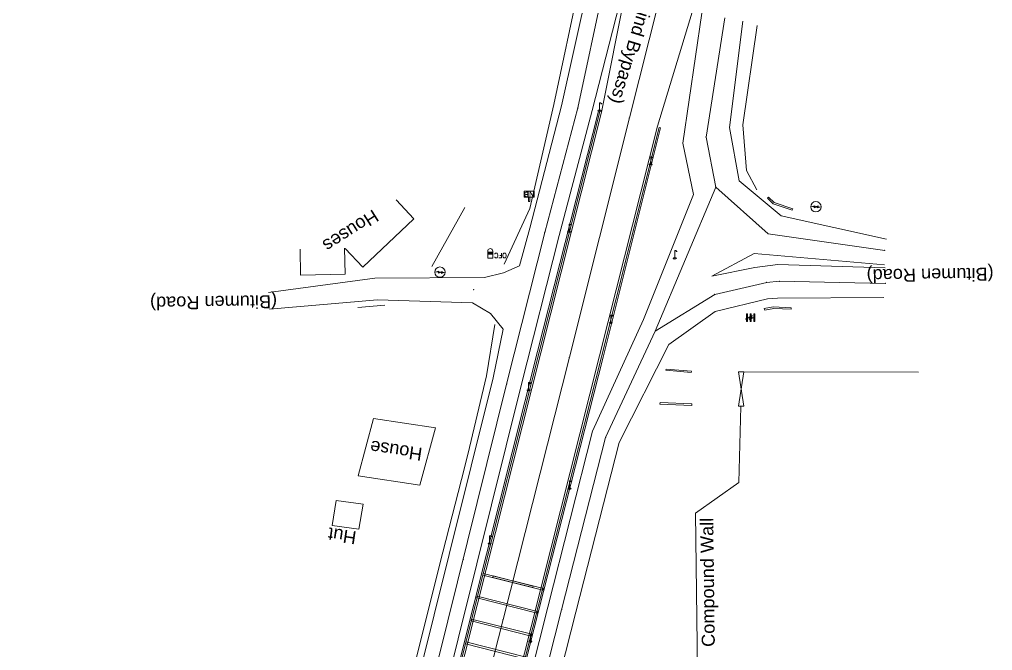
# Model space of a CAD drawing. Header units: metres. Extents: x 628572 to 650094, y 3375792 to 3391117.
# Drawn here: x 633470.6 to 633657.9, y 3388223.8 to 3388345.2 of the extents above; entities that cross this region are included whole.
import ezdxf
from ezdxf.enums import TextEntityAlignment as Align

# ---------------------------------------------------------------- set-up
doc = ezdxf.new("R2010")
doc.units = ezdxf.units.M
doc.header["$MEASUREMENT"] = 0
for name, color, linetype, lineweight in [('Bridge Parapet', 7, 'Continuous', 0), ('Compound Wall', 251, 'Continuous', 0), ('Culvert Parapet', 7, 'Continuous', 0), ('Electric Pole', 251, 'Continuous', 0), ('Gate', 251, 'Continuous', 0), ('Grill', 251, 'Continuous', 0), ('Hut', 251, 'Continuous', 0), ('Lamp_Post', 7, 'Continuous', 0), ('Name Board', 251, 'Continuous', 0), ('Ofc Pillar', 7, 'Continuous', 0), ('Piers_Abutment', 7, 'Continuous', 0), ('Residential Building Pucca', 251, 'Continuous', 0), ('Residential Building Semipucca', 251, 'Continuous', 0), ('Subroad Centre', 34, 'Continuous', 0), ('Subroad Edge', 34, 'Continuous', 0), ('Text', 251, 'Continuous', 0), ('Transformer', 251, 'Continuous', 0)]:
    doc.layers.add(name, color=color, linetype=linetype, lineweight=lineweight)
doc.styles.add('NB', font='swissbo.ttf', dxfattribs={"height": 1.5})
doc.styles.add('notes', font='romans.shx', dxfattribs={"height": 2})
doc.styles.get("Standard").update_dxf_attribs({"font": 'arial.ttf'})
doc.styles.add('Text', font='arial.ttf', dxfattribs={"height": 2})

# ---------------------------------------------------------------- blocks, each defined once
blk = doc.blocks.new('GT')
at = {"layer": 'Gate'}
for p, q in [((-0.5, -0.5), (-0.5, 0.5)), ((-0.5, 0.5), (0.5, -0.5)), ((0.5, 0.5), (0.5, -0.5))]:
    blk.add_line(p, q, dxfattribs=at)
at = {"layer": 'Gate', "flags": 128}
blk.add_lwpolyline([(0.5, 0.5), (-0.5, -0.5)], dxfattribs=at)
blk = doc.blocks.new('EP')
blk.add_hatch(color=8).paths.add_polyline_path([(0.31, -0.24), (0.31, 0), (-0.31, -0.19), (-0.31, 0.07), (-0.93, -0.01), (-0.21, 0.16), (-0.21, -0.05), (0.43, 0.15), (0.41, -0.1), (0.94, -0.01)])
at = {"color": 8}
for p, q in [((-0.93, -0.01), (-0.21, 0.16)), ((-0.31, 0.07), (-0.93, -0.01)), ((-0.31, -0.19), (-0.31, 0.07)), ((0.31, 0), (-0.31, -0.19)), ((-0.21, 0.16), (-0.21, -0.05)), ((-0.21, -0.05), (0.43, 0.15)), ((0.31, -0.24), (0.31, 0)), ((0.43, 0.15), (0.41, -0.1)), ((0.94, -0.01), (0.31, -0.24)), ((0.41, -0.1), (0.94, -0.01))]:
    blk.add_line(p, q, dxfattribs=at)
blk.add_circle((0, 0), 1, dxfattribs=at)
blk = doc.blocks.new('LP')
at = {"flags": 128}
for points in [[(0, 0), (0, 1.5)], [(0.25, 1.35), (0.44, 1.35)]]:
    blk.add_lwpolyline(points, dxfattribs=at)
for centre, radius, start, end in [((0.07, 0.99), 0.519, 57.6425, 97.3165), ((0.34, 1.33), 0.094, 11.7012, 168.0476)]:
    blk.add_arc(centre, radius, start, end)
at = {"extrusion": (0, 0, -1)}
blk.add_ellipse((0, 0.01), major_axis=(0.308, 0), ratio=0.400495, dxfattribs=at)
blk.add_ellipse((0.35, 1.36), major_axis=(0.0017, 0.0438), ratio=0.461056, start_param=1.74022, end_param=4.575836)
blk = doc.blocks.new('NB')
for p, q in [((-0.98, 0.82), (-0.98, 1.98)), ((-0.98, 1.98), (0.98, 1.98)), ((0.98, 1.98), (0.98, 0.82)), ((-0.98, 0.82), (0.98, 0.82)), ((-0.13, 0.82), (-0.13, 0)), ((-0.13, 0), (0.13, 0)), ((0.13, 0.82), (0.13, 0))]:
    blk.add_line(p, q)
at = {"style": 'NB', "width": 1.025371}
blk.add_text('NB', height=0.988, rotation=180, dxfattribs=at).set_placement((-0.02, 1.38), align=Align.MIDDLE_CENTER)
blk = doc.blocks.new('OFC')
at = {"ltscale": 5}
for p, q in [((-0.46, 0), (-0.46, 1.23)), ((-0.46, 0), (0.46, 0)), ((0.46, 0), (0.46, 1.23))]:
    blk.add_line(p, q, dxfattribs=at)
at = {"extrusion": (-1, -8.21066e-11, 0), "elevation": 0.34, "flags": 128}
blk.add_lwpolyline([(-1.13, 1.23), (-1.13, 0), (-0.77, 0), (-0.77, 1.23), (-1.13, 1.23)], close=True, dxfattribs=at)
at = {"extrusion": (-2.00765e-10, 1, 0), "elevation": 1.13, "flags": 128}
blk.add_lwpolyline([(-0.38, 1.23), (-0.38, 0), (0.34, 0), (0.34, 1.23), (-0.38, 1.23)], close=True, dxfattribs=at)
at = {"flags": 128}
blk.add_lwpolyline([(0.38, 1.13), (0.38, 0.77), (-0.34, 0.77), (-0.34, 1.13), (0.38, 1.13)], close=True, dxfattribs=at)
at = {"elevation": 1.23, "flags": 128}
blk.add_lwpolyline([(0.38, 0.77), (0.38, 1.13), (-0.34, 1.13), (-0.34, 0.77), (0.38, 0.77)], close=True, dxfattribs=at)
at = {"extrusion": (-8.0306e-11, -1, 0), "elevation": -0.77, "flags": 128}
blk.add_lwpolyline([(-0.34, 1.23), (-0.34, 0), (0.38, 0), (0.38, 1.23), (-0.34, 1.23)], close=True, dxfattribs=at)
at = {"extrusion": (1, -3.28427e-10, 0), "elevation": 0.38, "flags": 128}
blk.add_lwpolyline([(0.77, 1.23), (0.77, 0), (1.13, 0), (1.13, 1.23), (0.77, 1.23)], close=True, dxfattribs=at)
at = {"ltscale": 5}
blk.add_arc((0, 1.36), 0.48, 343.8979, 196.1021, dxfattribs=at)
at = {"ltscale": 5, "style": 'notes'}
blk.add_text('OFC', height=0.246, rotation=0, dxfattribs=at).set_placement((-0.33, 0.84))
at = {"style": 'notes'}
blk.add_text('OFC', height=0.937, rotation=180, dxfattribs=at).set_placement((3.18, 0.99, -359.18))
blk = doc.blocks.new('TRF')
blk.add_hatch(color=256).paths.add_polyline_path([(-0.18, -0.39), (0.02, 0.04), (-0.98, -0.29), (0.38, 0.42), (0.22, -0.04), (0.98, 0.09)])
for p, q in [((-0.69, 0.72), (-0.69, -0.72)), ((-0.52, 0.72), (-0.69, 0.72)), ((-0.52, -0.72), (-0.52, 0.72)), ((0, 0.72), (0, -0.72)), ((0.17, 0.72), (0, 0.72)), ((0.17, -0.72), (0.17, 0.72)), ((0.7, 0.72), (0.7, -0.72)), ((0.87, 0.72), (0.7, 0.72)), ((0.87, -0.72), (0.87, 0.72)), ((-0.69, -0.72), (-0.52, -0.72)), ((0, -0.72), (0.17, -0.72)), ((0.7, -0.72), (0.87, -0.72))]:
    blk.add_line(p, q)
at = {"flags": 128}
blk.add_lwpolyline([(0.22, -0.04), (0.38, 0.42), (-0.98, -0.29), (0.02, 0.04), (-0.18, -0.39), (0.98, 0.09), (0.22, -0.04)], close=True, dxfattribs=at)

msp = doc.modelspace()

# ---------------------------------------------------------------- linework, layer by layer
at = {"layer": 'Bridge Parapet', "flags": 128}
for points in [[(633494.008, 3387977.0023), (633510.7045, 3388043.7049), (633519.1391, 3388075.7197), (633534.0707, 3388136.0056), (633546.3426, 3388184.9469), (633558.3974, 3388232.6781), (633570.6413, 3388281.1624), (633582.3289, 3388327.4457), (633582.1079, 3388327.4918), (633570.3504, 3388281.2824), (633558.0854, 3388232.6592), (633546.1026, 3388184.8959), (633533.7307, 3388136.0457), (633522.329, 3388089.3873), (633519.7365, 3388078.6746), (633519.0071, 3388075.9338), (633510.5455, 3388043.721), (633479.7156, 3387918.3144)], [(633521.3285, 3388036.7084), (633529.8433, 3388070.3382), (633533.9877, 3388087.1526), (633545.6663, 3388133.596), (633558.0573, 3388182.7642), (633569.4548, 3388228.1836), (633582.6762, 3388280.2627), (633593.7715, 3388324.3931), (633593.9985, 3388324.3221), (633582.9812, 3388280.2236), (633569.7328, 3388228.0925), (633545.9003, 3388133.6159), (633534.2627, 3388087.0596), (633530.0923, 3388070.2642), (633521.5215, 3388036.6074)]]:
    msp.add_lwpolyline(points, dxfattribs=at)
at = {"layer": 'Compound Wall', "flags": 128}
for points in [[(633549.9977, 3388297.6103), (633556.3353, 3388309.0114)], [(633535.7786, 3388289.7294), (633540.9726, 3388290.1886)], [(633643.6708, 3388277.292), (633609.5578, 3388277.4088)], [(633609.4639, 3388270.7339), (633609.0588, 3388256.1079), (633600.7589, 3388250.1801), (633601.1979, 3388214.839)]]:
    msp.add_lwpolyline(points, dxfattribs=at)
at = {"layer": 'Culvert Parapet', "flags": 128}
for points in [[(633619.3302, 3388308.4535), (633615.7104, 3388309.698), (633614.6096, 3388310.7651), (633614.8076, 3388310.9831), (633615.8884, 3388309.9499), (633619.4743, 3388308.7414), (633619.3302, 3388308.4535)], [(633595.0668, 3388277.6809), (633599.9328, 3388277.2812), (633599.9998, 3388277.5142), (633595.1339, 3388277.9139), (633595.0668, 3388277.6809)], [(633593.9069, 3388271.1501), (633593.94, 3388271.4861), (633600.0599, 3388271.2192), (633600.0269, 3388270.8831), (633593.9069, 3388271.1501)]]:
    msp.add_lwpolyline(points, close=True, dxfattribs=at)
msp.add_lwpolyline([(633619.1295, 3388289.4025), (633619.1576, 3388289.6965), (633615.7116, 3388289.907), (633613.9725, 3388289.5682), (633614.0795, 3388289.2382), (633615.7975, 3388289.564), (633619.1295, 3388289.4025)], dxfattribs=at)
at = {"layer": 'Grill', "flags": 128}
for points in [[(633563.9207, 3388298.0594), (633568.8683, 3388308.7866), (633573.4851, 3388328.83), (633578.4064, 3388352.0463)], [(633612.5478, 3388312.3654), (633610.5963, 3388316.1017), (633609.8436, 3388324.8938), (633612.6183, 3388344.0094)], [(633562.1331, 3388286.4926), (633560.5067, 3388276.6158), (633557.2847, 3388262.8043), (633556.2902, 3388258.9474), (633552.0949, 3388242.716), (633537.6306, 3388184.8751), (633524.0561, 3388132.143), (633518.7511, 3388111.4078), (633518.1442, 3388104.8979), (633523.6452, 3388098.0501)]]:
    msp.add_lwpolyline(points, dxfattribs=at)
at = {"layer": 'Hut', "flags": 128}
msp.add_lwpolyline([(633530.8406, 3388247.8421), (633535.9875, 3388247.1473), (633536.7822, 3388251.9292), (633531.6126, 3388252.627), (633530.8406, 3388247.8421)], close=True, dxfattribs=at)
at = {"layer": 'Piers_Abutment', "flags": 128}
for points in [[(633559.7952, 3388238.2739), (633571.3738, 3388235.3653), (633571.4679, 3388235.7023), (633559.8892, 3388238.6109), (633559.7952, 3388238.2739)], [(633561.7822, 3388238.1117), (633561.7202, 3388237.8417), (633569.4489, 3388235.9046), (633569.5109, 3388236.1746), (633561.7822, 3388238.1117)], [(633558.6636, 3388233.8911), (633570.2602, 3388230.9634), (633570.3502, 3388231.3044), (633558.7536, 3388234.2321), (633558.6636, 3388233.8911)], [(633557.559, 3388229.4753), (633569.1496, 3388226.5546), (633569.2336, 3388226.8926), (633557.643, 3388229.8133), (633557.559, 3388229.4753)], [(633556.4593, 3388225.0914), (633568.0529, 3388222.1438), (633568.138, 3388222.4788), (633556.5444, 3388225.4264), (633556.4593, 3388225.0914)]]:
    msp.add_lwpolyline(points, close=True, dxfattribs=at)
at = {"layer": 'Residential Building Pucca', "flags": 128}
msp.add_lwpolyline([(633533.2148, 3388301.1702), (633533.3365, 3388296.1717), (633524.7614, 3388295.9629), (633524.6397, 3388300.9615)], dxfattribs=at)
msp.add_lwpolyline([(633535.8029, 3388257.3564), (633547.7067, 3388255.5877), (633550.7203, 3388266.6062), (633538.7982, 3388268.3777), (633535.8029, 3388257.3564)], close=True, dxfattribs=at)
at = {"layer": 'Residential Building Semipucca', "flags": 128}
msp.add_lwpolyline([(633543.1333, 3388310.4348), (633546.575, 3388306.8078), (633536.7547, 3388297.4892), (633533.313, 3388301.1162)], dxfattribs=at)
at = {"layer": 'Subroad Centre', "flags": 128}
for points in [[(633583.0723, 3388351.3106), (633578.119, 3388328.1283), (633571.7516, 3388304.1812), (633564.3925, 3388275.0273), (633541.7985, 3388183.9915), (633523.3237, 3388108.2191), (633527.4499, 3388102.4655), (633536.0725, 3388099.5313), (633543.4115, 3388106.9533), (633550.1804, 3388134.4833), (633563.2297, 3388185.2595), (633574.9723, 3388231.6308), (633583.454, 3388264.7546), (633593.0159, 3388285.2132), (633604.6459, 3388312.9255), (633602.8012, 3388322.5298), (633606.3885, 3388345.4753)], [(633476.1565, 3387749.1689), (633476.083, 3387780.5949), (633475.9878, 3387814.5129), (633476.3502, 3387837.9568), (633477.4061, 3387858.5637), (633480.6304, 3387888.9022), (633485.8945, 3387917.3765), (633499.9989, 3387976.7085), (633515.6287, 3388038.3672), (633528.0838, 3388088.0955), (633539.8296, 3388135.5188), (633551.9994, 3388183.6341), (633563.711, 3388229.7144), (633576.4832, 3388280.1886), (633588.0418, 3388326.2069), (633593.685, 3388348.5931)], [(633637.1641, 3388300.7369), (633614.7056, 3388303.9521), (633604.6459, 3388312.9255)], [(633637.2682, 3388294.3979), (633616.8673, 3388294.7968), (633614.4683, 3388294.5641), (633604.4479, 3388292.2646), (633593.0159, 3388285.2132)]]:
    msp.add_lwpolyline(points, dxfattribs=at)
at = {"layer": 'Subroad Centre'}
for p in [(633578.119, 3388328.128), (633588.0418, 3388326.207), (633602.8012, 3388322.53), (633604.6459, 3388312.926), (633571.7516, 3388304.181), (633614.7056, 3388303.952), (633637.1641, 3388300.737), (633614.4683, 3388294.564), (633616.8673, 3388294.797), (633637.2682, 3388294.398), (633558.0681, 3388293.181), (633604.4479, 3388292.265), (633593.0159, 3388285.213), (633576.4832, 3388280.189), (633564.3925, 3388275.027), (633583.454, 3388264.755), (633556.0437, 3388241.305), (633574.9723, 3388231.631), (633563.711, 3388229.714)]:
    msp.add_point(p, dxfattribs=at)
at = {"layer": 'Subroad Edge', "flags": 128}
for points in [[(633580.0894, 3388351.606), (633574.9601, 3388328.5418), (633568.8817, 3388305.0346), (633566.8977, 3388297.7779), (633563.8295, 3388296.4144), (633560.1254, 3388295.5139), (633539.0534, 3388295.4069), (633518.573, 3388292.6308)], [(633529.2242, 3388104.9933), (633526.7118, 3388108.9747), (633526.4401, 3388110.7667), (633531.9244, 3388134.1409), (633544.3724, 3388183.0231), (633558.6895, 3388240.4351), (633567.1414, 3388274.5219), (633574.5045, 3388303.5758), (633580.889, 3388327.6309), (633586.7803, 3388350.6961)], [(633470.7695, 3387749.0436), (633470.7051, 3387781.3946), (633470.6459, 3387815.0926), (633470.9731, 3387837.7656), (633472.1232, 3387859.0534), (633475.4205, 3387889.188), (633480.3036, 3387918.2073), (633494.42, 3387976.9703), (633510.1499, 3388039.619), (633512.6973, 3388042.4037), (633520.9849, 3388074.6135), (633520.0274, 3388078.4096), (633522.71, 3388089.2752), (633534.4127, 3388136.0066), (633546.7466, 3388184.8798), (633558.7414, 3388232.5321), (633570.9893, 3388281.0593), (633582.6629, 3388327.2987), (633587.2932, 3388350.503)], [(633481.8145, 3387748.7111), (633481.7738, 3387779.0201), (633481.7468, 3387814.6381), (633482.0912, 3387837.889), (633483.2251, 3387858.2489), (633486.4493, 3387888.0584), (633491.2293, 3387916.1287), (633505.3767, 3387975.0817), (633520.2712, 3388034.2746), (633519.3737, 3388038.0057), (633527.5173, 3388070.3545), (633530.0247, 3388073.0422), (633533.6167, 3388087.2027), (633545.2553, 3388133.62), (633557.6023, 3388182.7563), (633569.1058, 3388228.3266), (633582.2972, 3388280.4427), (633593.4095, 3388324.6212), (633600.1237, 3388346.5592)], [(633601.9736, 3388346.3869), (633598.2941, 3388321.3935), (633600.3837, 3388311.4582), (633590.7412, 3388287.4675), (633580.9442, 3388265.9389), (633572.3533, 3388232.1022), (633560.6227, 3388185.6168), (633547.8334, 3388134.3856), (633540.4656, 3388107.3037), (633535.608, 3388103.1324)], [(633637.5374, 3388302.9269), (633617.2301, 3388307.4118), (633609.143, 3388314.1379), (633607.3135, 3388324.3592), (633609.8444, 3388344.8318)], [(633637.2197, 3388297.4079), (633616.5957, 3388298.0478), (633612.1687, 3388297.4345), (633603.9254, 3388295.7557), (633612.021, 3388300.1365), (633637.1257, 3388297.9529)], [(633518.7525, 3388289.4078), (633539.5448, 3388291.2418), (633557.8037, 3388290.6202), (633561.3104, 3388288.6217), (633563.711, 3388285.5624), (633561.7976, 3388276.2267), (633553.3688, 3388242.2629), (633538.9506, 3388184.4859), (633525.7032, 3388132.5408), (633520.3082, 3388111.8066), (633519.9285, 3388106.7356)], [(633536.79, 3388096.4502), (633546.5285, 3388106.8928), (633553.7756, 3388135.3488), (633565.9336, 3388184.7591), (633577.7462, 3388231.1244), (633586.0749, 3388263.8182), (633595.6435, 3388282.6078), (633604.5355, 3388288.9606), (633614.6358, 3388291.4091), (633616.5488, 3388291.5649), (633637.0098, 3388291.6809)]]:
    msp.add_lwpolyline(points, dxfattribs=at)

# ---------------------------------------------------------------- block references
at = {"layer": 'Electric Pole'}
for p in [(633623.9233, 3388309.1368), (633551.5755, 3388296.5571)]:
    msp.add_blockref('EP', p, dxfattribs=at)
at = {"layer": 'Gate', "xscale": 6.627181150245641, "zscale": 2.574331204457896, "rotation": 269.9918337747087}
msp.add_blockref('GT', (633609.5328, 3388274.0954), dxfattribs=at)
at = {"layer": 'Lamp_Post'}
for p in [(633582.283, 3388327.5937), (633592.1295, 3388317.2453), (633576.4116, 3388304.2956), (633596.7559, 3388299.1907), (633584.4541, 3388286.7894), (633568.6183, 3388273.8377), (633576.4926, 3388254.8966), (633561.1331, 3388244.3598), (633568.9644, 3388225.4896)]:
    msp.add_blockref('LP', p, dxfattribs=at)
at = {"layer": 'Name Board'}
msp.add_blockref('NB', (633568.7365, 3388310.1287), dxfattribs=at)
at = {"layer": 'Ofc Pillar'}
msp.add_blockref('OFC', (633561.2599, 3388299.2357), dxfattribs=at)
at = {"layer": 'Transformer'}
msp.add_blockref('TRF', (633611.2793, 3388287.8126), dxfattribs=at)

# ---------------------------------------------------------------- texts
at = {"layer": 'Subroad Centre', "style": 'Text'}
for s, rotation, p in [('(Bitumen Road-Sirhind Bypass)', 252.983297, (633598.5657, 3388376.1281)), ('(Bitumen Road)', 180.76215, (633658.1127, 3388297.4291))]:
    msp.add_text(s, height=2.5, rotation=rotation, dxfattribs=at).set_placement(p)
at = {"layer": 'Subroad Edge', "style": 'Text'}
msp.add_text('(Bitumen Road)', height=2.5, rotation=180.76215, dxfattribs=at).set_placement((633520.2095, 3388292.1392))
at = {"layer": 'Text'}
for s, rotation, p in [('Houses', 212.616483, (633538.7041, 3388308.7181)), ('House', 171.548643, (633548.311, 3388262.7186)), ('Hut', 171.548643, (633535.6242, 3388246.6563))]:
    msp.add_text(s, height=2.5, rotation=rotation, dxfattribs=at).set_placement(p)
at = {"layer": 'Text', "style": 'Text'}
msp.add_text('Compound Wall', height=2.5, rotation=90.711621, dxfattribs=at).set_placement((633604.4651, 3388224.4897))

doc.saveas('drawing.dxf')
